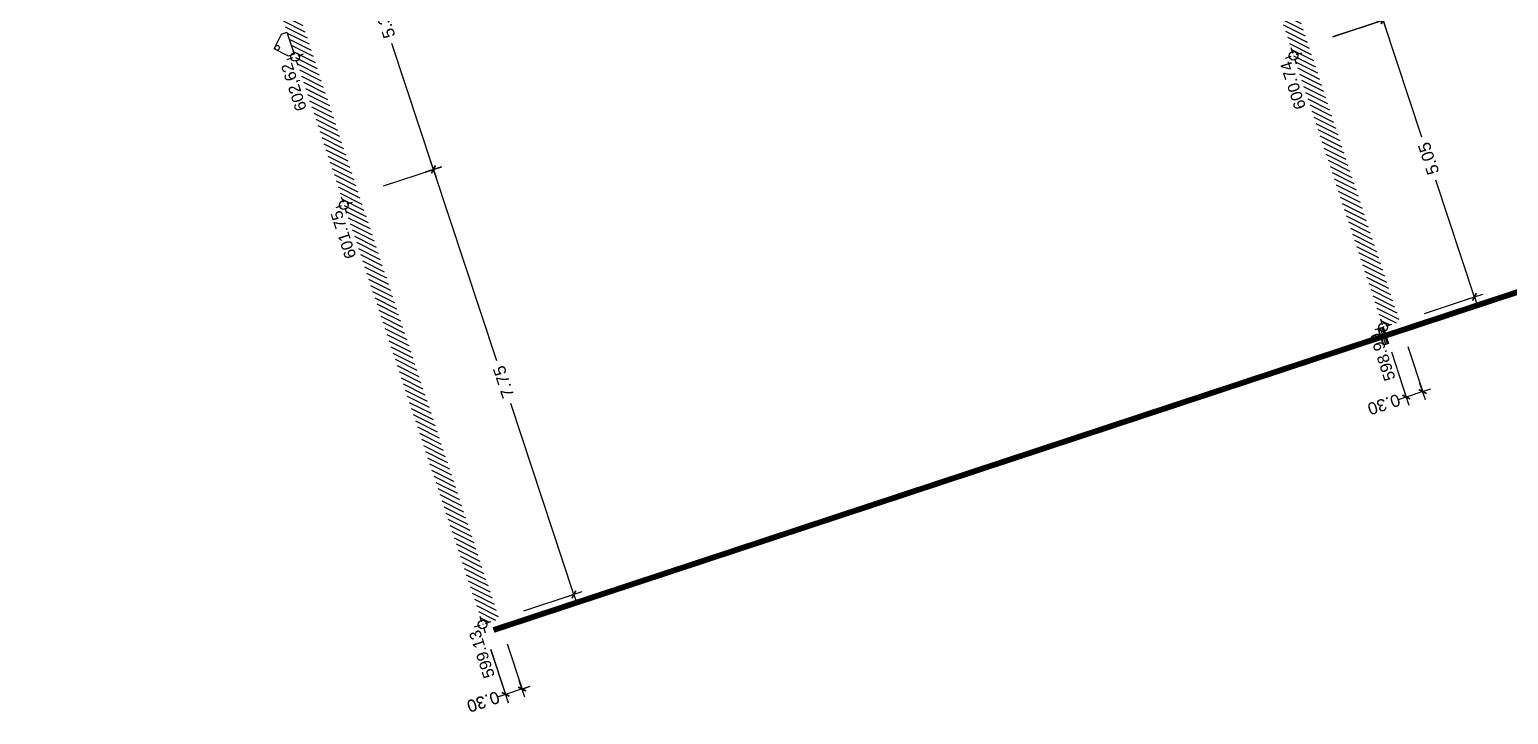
# Model space of a CAD drawing. Header units: metres. Extents: x 679304 to 680626, y 2747329 to 2750056.
# Drawn here: x 679710.15 to 679735.75, y 2748602.24 to 2748614.1 of the extents above; entities that cross this region are included whole.
import ezdxf
from ezdxf.enums import TextEntityAlignment as Align

# ---------------------------------------------------------------- set-up
doc = ezdxf.new("R2010")
doc.units = ezdxf.units.M
doc.linetypes.add('DASH_1', pattern=[0.4, 0.1, -0.3])
doc.linetypes.add('DASHEDX2', pattern=[1.5, 1, -0.5])
for name, color, linetype in [('00_WF_Return', 150, 'Continuous'), ('00_WF_Supply', 170, 'Continuous'), ('01-TX-Cotes_1-100', 157, 'Continuous'), ('01-TX-Dimensions_1-100', 157, 'Continuous'), ('COTAUX', 7, 'Continuous')]:
    doc.layers.add(name, color=color, linetype=linetype)
doc.layers.add('02-L-Waterfeatures 01', color=150, linetype='Continuous', true_color=0x2e9aff)
doc.styles.get("Standard").update_dxf_attribs({"font": 'arial.ttf'})
doc.dimstyles.new('E100', dxfattribs={"dimscale": 0.03, "dimtxt": 7, "dimasz": 0.5, "dimexe": 0.1, "dimexo": 15, "dimgap": 4, "dimtad": 1, "dimzin": 0, "dimdsep": 46, "dimtxsty": 'Standard', "dimblk1": 'LINCOT200', "dimblk2": 'LINCOT200', "dimsah": 1, "dimcen": 0.1, "dimdle": 0.1, "dimclrt": 256, "dimadec": 0, "dimazin": 0, "dimtfac": 0.015385, "dimtofl": 0, "dimtmove": 0, "dimatfit": 3, "dimldrblk": 'LINCOT200', "dimfxl": 1, "dimtolj": 1, "dimtzin": 0, "dimarcsym": 0})

# ---------------------------------------------------------------- blocks, each defined once
blk = doc.blocks.new('*U17')
at = {"linetype": 'DASHEDX2', "ltscale": 0.5}
for points in [[(1.5, 0), (-1.5, 0)], [(0, -1.5), (0, 1.5)]]:
    blk.add_lwpolyline(points, dxfattribs=at)
blk.add_circle((0, 0), 0.75)
at = {"ltscale": 0.3}
blk.add_attdef('COTES', text='', height=2, dxfattribs=at).set_placement((-4.89, 1.64), align=Align.MIDDLE)
blk = doc.blocks.new('*U18')
at = {"linetype": 'DASHEDX2', "ltscale": 0.5}
for points in [[(1.5, 0), (-1.5, 0)], [(0, -1.5), (0, 1.5)]]:
    blk.add_lwpolyline(points, dxfattribs=at)
blk.add_circle((0, 0), 0.75)
at = {"ltscale": 0.3}
blk.add_attdef('COTES', text='', height=2, dxfattribs=at).set_placement((-4.86, 1.68), align=Align.MIDDLE)
blk = doc.blocks.new('LINCOT200')
for p, q in [((0, -10), (0, 10)), ((0, 0), (10, 0))]:
    blk.add_line(p, q)
at = {"const_width": 1.88}
blk.add_lwpolyline([(3.5, -3.5), (-3.5, 3.5)], dxfattribs=at)
at = {"layer": 'COTAUX'}
blk.add_line((0, 0), (-1.2, 0), dxfattribs=at)
blk = doc.blocks.new('*D22')
at = {"layer": '01-TX-Dimensions_1-100', "color": 0, "lineweight": -2, "transparency": 16777216}
for p, q in [((679718.13, 2748603.371), (679718.389, 2748602.587)), ((679718.415, 2748603.465), (679718.674, 2748602.681)), ((679718.388, 2748602.59), (679718.374, 2748602.586)), ((679718.658, 2748602.68), (679718.402, 2748602.595))]:
    blk.add_line(p, q, dxfattribs=at)
at = {"layer": 'DEFPOINTS', "color": 0, "transparency": 16777216}
for p in [(679718.274, 2748603.892), (679717.989, 2748603.799), (679718.388, 2748602.59)]:
    blk.add_point(p, dxfattribs=at)
at = {"layer": '01-TX-Dimensions_1-100', "color": 0, "lineweight": -2, "transparency": 16777216, "xscale": 0.015, "yscale": 0.015, "zscale": 0.015}
for p, rotation in [((679718.673, 2748602.684), 18.27658400356864), ((679718.388, 2748602.59), 198.2765840035686)]:
    blk.add_blockref('LINCOT200', p, dxfattribs=dict(at, rotation=rotation))
at = {"layer": '01-TX-Dimensions_1-100', "transparency": 16777216, "insert": (679718.001, 2748602.463), "char_height": 0.21, "attachment_point": 5, "rotation": 198.2766}
blk.add_mtext('\\A1;0.30', dxfattribs=at)
blk = doc.blocks.new('*D197')
at = {"layer": '01-TX-Dimensions_1-100', "color": 0, "lineweight": -2, "transparency": 16777216}
for p, q in [((679733.722, 2748608.519), (679733.981, 2748607.735)), ((679734.006, 2748608.613), (679734.265, 2748607.829)), ((679733.98, 2748607.738), (679733.966, 2748607.733)), ((679734.25, 2748607.827), (679733.994, 2748607.743))]:
    blk.add_line(p, q, dxfattribs=at)
at = {"layer": 'DEFPOINTS', "color": 0, "transparency": 16777216}
for p in [(679733.581, 2748608.946), (679733.865, 2748609.04), (679733.98, 2748607.738)]:
    blk.add_point(p, dxfattribs=at)
at = {"layer": '01-TX-Dimensions_1-100', "color": 0, "lineweight": -2, "transparency": 16777216, "xscale": 0.015, "yscale": 0.015, "zscale": 0.015}
for p, rotation in [((679734.264, 2748607.832), 18.27658400356864), ((679733.98, 2748607.738), 198.2765840035686)]:
    blk.add_blockref('LINCOT200', p, dxfattribs=dict(at, rotation=rotation))
at = {"layer": '01-TX-Dimensions_1-100', "transparency": 16777216, "insert": (679733.593, 2748607.61), "char_height": 0.21, "attachment_point": 5, "rotation": 198.2766}
blk.add_mtext('\\A1;0.30', dxfattribs=at)
blk = doc.blocks.new('*D214')
at = {"layer": '01-TX-Dimensions_1-100', "color": 0, "lineweight": -2, "transparency": 16777216}
for p, q in [((679730.178, 2748621.647), (679731.051, 2748621.935)), ((679731.052, 2748621.92), (679732.19, 2748618.472)), ((679733.574, 2748614.277), (679732.437, 2748617.725)), ((679732.71, 2748613.976), (679733.582, 2748614.264))]:
    blk.add_line(p, q, dxfattribs=at)
at = {"layer": 'DEFPOINTS', "color": 0, "transparency": 16777216}
for p in [(679729.751, 2748621.506), (679733.579, 2748614.263), (679732.282, 2748613.835)]:
    blk.add_point(p, dxfattribs=at)
at = {"layer": '01-TX-Dimensions_1-100', "color": 0, "lineweight": -2, "transparency": 16777216, "xscale": 0.015, "yscale": 0.015, "zscale": 0.015}
for p, rotation in [((679731.048, 2748621.934), 108.2613249877865), ((679733.579, 2748614.263), 288.2613249877865)]:
    blk.add_blockref('LINCOT200', p, dxfattribs=dict(at, rotation=rotation))
at = {"layer": '01-TX-Dimensions_1-100', "transparency": 16777216, "insert": (679732.313, 2748618.099), "char_height": 0.21, "attachment_point": 5, "rotation": 108.2613}
blk.add_mtext('\\A1;8.08', dxfattribs=at)
blk = doc.blocks.new('*D225')
at = {"layer": '01-TX-Dimensions_1-100', "color": 0, "lineweight": -2, "transparency": 16777216}
for p, q in [((679732.709, 2748613.979), (679733.577, 2748614.266)), ((679733.579, 2748614.251), (679734.244, 2748612.242)), ((679735.156, 2748609.487), (679734.491, 2748611.495)), ((679734.295, 2748609.186), (679735.163, 2748609.473))]:
    blk.add_line(p, q, dxfattribs=at)
at = {"layer": 'DEFPOINTS', "color": 0, "transparency": 16777216}
for p in [(679732.281, 2748613.837), (679735.161, 2748609.472), (679733.868, 2748609.044)]:
    blk.add_point(p, dxfattribs=at)
at = {"layer": '01-TX-Dimensions_1-100', "color": 0, "lineweight": -2, "transparency": 16777216, "xscale": 0.015, "yscale": 0.015, "zscale": 0.015}
for p, rotation in [((679733.574, 2748614.265), 108.3172105736396), ((679735.161, 2748609.472), 288.3172105736396)]:
    blk.add_blockref('LINCOT200', p, dxfattribs=dict(at, rotation=rotation))
at = {"layer": '01-TX-Dimensions_1-100', "transparency": 16777216, "insert": (679734.367, 2748611.869), "char_height": 0.21, "attachment_point": 5, "rotation": 108.3172}
blk.add_mtext('\\A1;5.05', dxfattribs=at)
blk = doc.blocks.new('*D239')
at = {"layer": '01-TX-Dimensions_1-100', "color": 0, "lineweight": -2, "transparency": 16777216}
for p, q in [((679718.131, 2748603.369), (679718.39, 2748602.585)), ((679718.415, 2748603.463), (679718.674, 2748602.679)), ((679718.389, 2748602.588), (679718.374, 2748602.583)), ((679718.659, 2748602.677), (679718.403, 2748602.593))]:
    blk.add_line(p, q, dxfattribs=at)
at = {"layer": 'DEFPOINTS', "color": 0, "transparency": 16777216}
for p in [(679718.274, 2748603.89), (679717.99, 2748603.796), (679718.389, 2748602.588)]:
    blk.add_point(p, dxfattribs=at)
at = {"layer": '01-TX-Dimensions_1-100', "color": 0, "lineweight": -2, "transparency": 16777216, "xscale": 0.015, "yscale": 0.015, "zscale": 0.015}
for p, rotation in [((679718.673, 2748602.682), 18.27658400356864), ((679718.389, 2748602.588), 198.2765840035686)]:
    blk.add_blockref('LINCOT200', p, dxfattribs=dict(at, rotation=rotation))
at = {"layer": '01-TX-Dimensions_1-100', "transparency": 16777216, "insert": (679718.002, 2748602.46), "char_height": 0.21, "attachment_point": 5, "rotation": 198.2766}
blk.add_mtext('\\A1;0.30', dxfattribs=at)
blk = doc.blocks.new('*D227')
at = {"layer": '01-TX-Dimensions_1-100', "color": 0, "lineweight": -2, "transparency": 16777216}
for p, q in [((679714.587, 2748616.497), (679715.457, 2748616.785)), ((679715.459, 2748616.77), (679716.174, 2748614.605)), ((679717.135, 2748611.694), (679716.42, 2748613.859)), ((679716.273, 2748611.393), (679717.143, 2748611.681))]:
    blk.add_line(p, q, dxfattribs=at)
at = {"layer": 'DEFPOINTS', "color": 0, "transparency": 16777216}
for p in [(679714.16, 2748616.356), (679717.14, 2748611.68), (679715.845, 2748611.252)]:
    blk.add_point(p, dxfattribs=at)
at = {"layer": '01-TX-Dimensions_1-100', "color": 0, "lineweight": -2, "transparency": 16777216, "xscale": 0.015, "yscale": 0.015, "zscale": 0.015}
for p, rotation in [((679715.454, 2748616.784), 108.2775323127074), ((679717.14, 2748611.68), 288.2775323127074)]:
    blk.add_blockref('LINCOT200', p, dxfattribs=dict(at, rotation=rotation))
at = {"layer": '01-TX-Dimensions_1-100', "transparency": 16777216, "insert": (679716.297, 2748614.232), "char_height": 0.21, "attachment_point": 5, "rotation": 108.2775}
blk.add_mtext('\\A1;5.38', dxfattribs=at)
blk = doc.blocks.new('*D238')
at = {"layer": '01-TX-Dimensions_1-100', "color": 0, "lineweight": -2, "transparency": 16777216}
for p, q in [((679716.273, 2748611.393), (679717.141, 2748611.68)), ((679717.143, 2748611.665), (679718.231, 2748608.373)), ((679719.565, 2748604.336), (679718.477, 2748607.628)), ((679718.704, 2748604.035), (679719.573, 2748604.322))]:
    blk.add_line(p, q, dxfattribs=at)
at = {"layer": 'DEFPOINTS', "color": 0, "transparency": 16777216}
for p in [(679715.845, 2748611.252), (679719.57, 2748604.321), (679718.277, 2748603.894)]:
    blk.add_point(p, dxfattribs=at)
at = {"layer": '01-TX-Dimensions_1-100', "color": 0, "lineweight": -2, "transparency": 16777216, "xscale": 0.015, "yscale": 0.015, "zscale": 0.015}
for p, rotation in [((679717.138, 2748611.679), 108.2864873583796), ((679719.57, 2748604.321), 288.2864873583796)]:
    blk.add_blockref('LINCOT200', p, dxfattribs=dict(at, rotation=rotation))
at = {"layer": '01-TX-Dimensions_1-100', "transparency": 16777216, "insert": (679718.354, 2748608), "char_height": 0.21, "attachment_point": 5, "rotation": 108.2865}
blk.add_mtext('\\A1;7.75', dxfattribs=at)
blk = doc.blocks.new('WF_R_Overflow')
at = {"layer": '00_WF_Return'}
blk.add_lwpolyline([(0.3, 0), (0.1, -0.2), (0, -0.2), (0, 0.2), (0.1, 0.2)], close=True, dxfattribs=at)
blk.add_circle((0.243, 0), 0.04, dxfattribs=at)

msp = doc.modelspace()

# ---------------------------------------------------------------- hatches: boundary and pattern name
at = {"layer": '00_WF_Return'}
h = msp.add_hatch(dxfattribs=at)
h.set_pattern_fill('ANSI31', color=256, scale=0.01, angle=63)
h.set_pattern_definition([(108, (0, 0), (-0.03019604439237, -0.0098112895714), [])])
h.paths.add_polyline_path([(679733.4917, 2748608.9185), (679733.5799, 2748608.9476), (679733.6729, 2748608.6662), (679733.5846, 2748608.6371)])
at = {"layer": '02-L-Waterfeatures 01'}
h = msp.add_hatch(dxfattribs=at)
h.set_pattern_fill('ANSI31', color=256, scale=0.025)
h.set_pattern_definition([(153.27658, (679698.597606, 2748608.8855), (-0.03569367, -0.07089677), [])])
h.paths.add_polyline_path([(679725.7398, 2748632.6932), (679726.0246, 2748632.7873), (679733.8653, 2748609.041), (679733.5795, 2748608.9492)])
h = msp.add_hatch(dxfattribs=at)
h.set_pattern_fill('ANSI31', color=256, scale=0.025)
h.set_pattern_definition([(153.27658, (679683.005976, 2748603.73703), (-0.03569367, -0.07089677), [])])
h.paths.add_polyline_path([(679710.1485, 2748627.5449), (679710.4331, 2748627.6396), (679718.2756, 2748603.8932), (679717.9912, 2748603.8018)])

# ---------------------------------------------------------------- linework, layer by layer
at = {"layer": '00_WF_Return'}
msp.add_lwpolyline([(679733.4917, 2748608.9185), (679733.5799, 2748608.9476), (679733.6729, 2748608.6662), (679733.5846, 2748608.6371)], close=True, dxfattribs=at)
at = {"layer": '02-L-Waterfeatures 01', "linetype": 'DASH_1', "const_width": 0.1, "flags": 128}
msp.add_lwpolyline([(679718.1794, 2748603.7034), (679764.9496, 2748619.146)], dxfattribs=at)

# ---------------------------------------------------------------- block references
at = {"layer": '00_WF_Supply', "rotation": 198.2717861488219}
msp.add_blockref('WF_R_Overflow', (679714.6652, 2748613.864), dxfattribs=at)
at = {"layer": '01-TX-Cotes_1-100', "ltscale": 0.3, "xscale": 0.1, "yscale": 0.1, "zscale": 0.1, "rotation": 108}
for name, p, values in [('*U17', (679714.7447, 2748613.6269), {'COTES': '602,62'}), ('*U18', (679732.0291, 2748613.6484), {'COTES': '600.74'}), ('*U18', (679715.5906, 2748611.0628), {'COTES': '601.75'}), ('*U18', (679733.58, 2748608.9477), {'COTES': '598.99'}), ('*U18', (679717.9883, 2748603.7983), {'COTES': '599.13'})]:
    msp.add_blockref(name, p, dxfattribs=at).add_auto_attribs(values)

# ---------------------------------------------------------------- dimensions: what is measured, and where the dimension line sits
at = {"layer": '01-TX-Dimensions_1-100'}
for p1, p2, distance, picture, middle in [((679729.7507, 2748621.5065), (679732.2822, 2748613.8348), 1.3657, '*D214', (679732.3134, 2748618.0986)), ((679714.1597, 2748616.3563), (679715.8454, 2748611.2523), 1.3635, '*D227', (679716.2972, 2748614.2319)), ((679732.2814, 2748613.8371), (679733.868, 2748609.0445), 1.3616, '*D225', (679734.3673, 2748611.8687)), ((679715.8454, 2748611.2523), (679718.2769, 2748603.8943), 1.3616, '*D238', (679718.354, 2748608.0005))]:
    dim = msp.add_aligned_dim(p1=p1, p2=p2, distance=distance, dimstyle='E100', override={"dimtad": 0}, dxfattribs=at)
    dim.commit()
    dim.dimension.update_dxf_attribs({"geometry": picture, "text_midpoint": middle})
for base, p1, p2, picture, middle in [((679733.9798, 2748607.7381), (679733.8651, 2748609.0404), (679733.5807, 2748608.9464), '*D197', (679733.5929, 2748607.6104)), ((679718.3882, 2748602.5903), (679718.2736, 2748603.8925), (679717.9892, 2748603.7986), '*D22', (679718.0014, 2748602.4625)), ((679718.3887, 2748602.5879), (679718.2741, 2748603.8901), (679717.9896, 2748603.7962), '*D239', (679718.0019, 2748602.4602))]:
    dim = msp.add_linear_dim(base=base, p1=p1, p2=p2, angle=198.27658, dimstyle='E100', override={"dimtad": 0}, dxfattribs=at)
    dim.commit()
    dim.dimension.update_dxf_attribs({"geometry": picture, "text_midpoint": middle})

doc.saveas('drawing.dxf')
